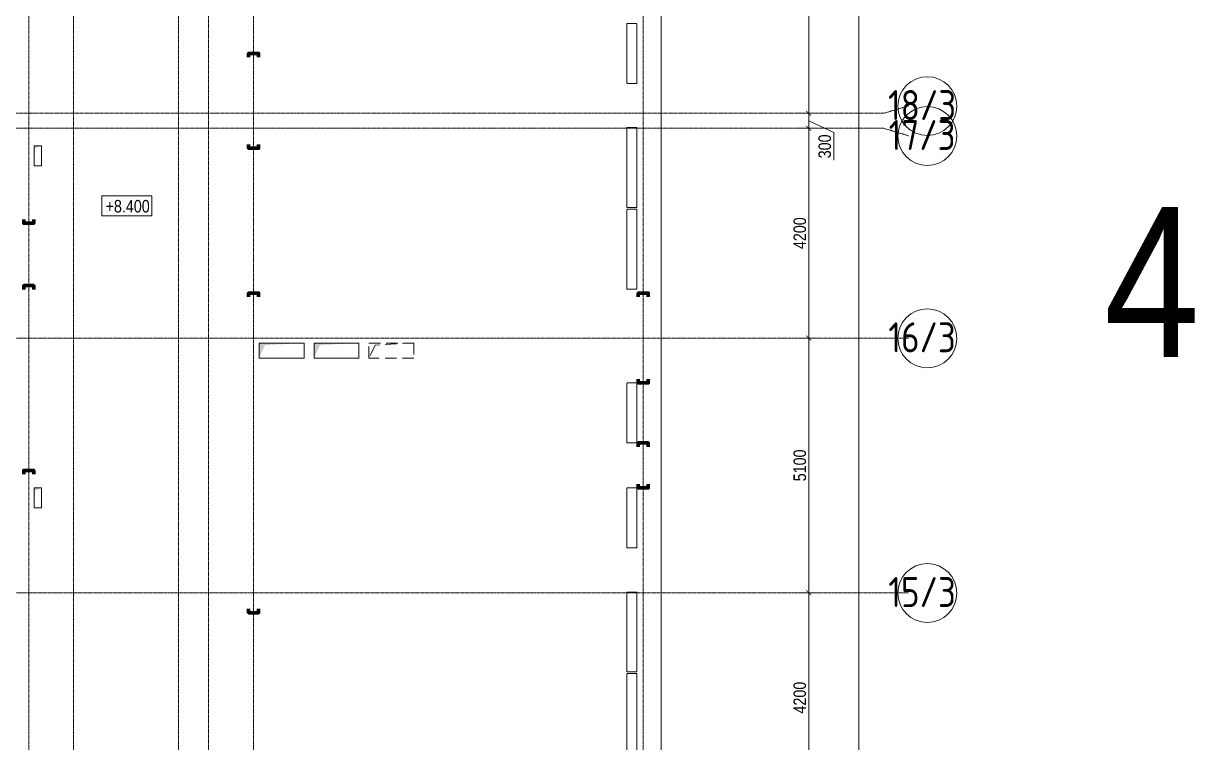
# Model space of a CAD drawing. Header units: millimetres. Extents: x -231292 to 573618, y -153144 to 564035.
# Drawn here: x -119580 to -96143, y 206795 to 221195 of the extents above; entities that cross this region are included whole.
import ezdxf
from ezdxf.enums import TextEntityAlignment as Align

# ---------------------------------------------------------------- set-up
doc = ezdxf.new("R2010")
doc.units = ezdxf.units.MM
for name, pattern in [('CENTER2', [28.575, 19.05, -3.175, 3.175, -3.175]), ('DASHED', [19.05, 12.7, -6.35]), ('HIDDEN', [9.525, 6.35, -3.175]), ('HIDDEN2', [4.7625, 3.175, -1.5875])]:
    doc.linetypes.add(name, pattern=pattern)
doc.layers.get('0').update_dxf_attribs({"color": 250})
doc.layers.get('Defpoints').update_dxf_attribs({"color": 250})
doc.layers.add('АР_Делит', color=250, linetype='Continuous', lineweight=0, plot=False)
for name, color, linetype, lineweight in [('АР_Отметка', 7, 'Continuous', 13), ('АР_Отопительные приборы', 250, 'HIDDEN2', 0), ('ВК_Шахты', 5, 'Continuous', 9), ('КМ_Фахверки', 250, 'Continuous', 80), ('ОВ_Классы', 250, 'Continuous', 0), ('ОВ_Шахты', 250, 'Continuous', 5), ('РД_Оси_100', 250, 'Continuous', 0), ('РД_Оси_размер', 250, 'Continuous', 0)]:
    doc.layers.add(name, color=color, linetype=linetype, lineweight=lineweight)
doc.styles.add('Arial_Narrow_08', font='ARIALN.TTF', dxfattribs={"width": 0.8})
doc.styles.add('style1', font='ARIALN.TTF')
doc.styles.add('ккк', font='isocpeur.ttf', dxfattribs={"width": 0.85, "oblique": 15})
doc.dimstyles.new('Dim100_ареал', dxfattribs={"dimscale": 100, "dimtxt": 2.5, "dimasz": 1, "dimexe": 1, "dimexo": 1, "dimgap": 0.5, "dimtad": 1, "dimzin": 12, "dimdsep": 46, "dimtxsty": 'style1', "dimblk": 'ARCHTICK', "dimcen": 1, "dimdle": 1, "dimclrd": 256, "dimclre": 256, "dimaunit": 1, "dimadec": 0, "dimazin": 3, "dimtfac": 1, "dimtmove": 1, "dimatfit": 3, "dimldrblk": 'OPEN30', "dimfxl": 2, "dimfxlon": 1, "dimtolj": 1, "dimtzin": 0, "dimlwd": 9, "dimlwe": 9, "dimarcsym": 0})

# ---------------------------------------------------------------- blocks, each defined once
blk = doc.blocks.new('A-iden')
at = {"linetype": 'Continuous', "lineweight": 5}
blk.add_circle((-0.73, -4.06), 5.89, dxfattribs=at)
at = {"color": 0, "linetype": 'Continuous', "lineweight": 20, "style": 'ккк', "width": 0.85}
blk.add_attdef('ID', text='', height=6, dxfattribs=at).set_placement((0.31, -3.85), align=Align.MIDDLE_CENTER)
blk = doc.blocks.new('_ArchTick')
at = {"color": 0, "linetype": 'ByBlock', "const_width": 0.15}
blk.add_lwpolyline([(-0.5, -0.5), (0.5, 0.5)], dxfattribs=at)
blk = doc.blocks.new('*D1614')
at = {"layer": 'Defpoints', "color": 0, "transparency": 16777216}
for p in [(116910, 69000), (118910, 69000), (116910, 0)]:
    blk.add_point(p, dxfattribs=at)
at = {"layer": 'РД_Оси_размер', "lineweight": 9, "transparency": 16777216}
for p, q in [((118710, 69000), (119010, 69000)), ((118910, -100), (118910, 69100)), ((118710, 0), (119010, 0))]:
    blk.add_line(p, q, dxfattribs=at)
at = {"layer": 'РД_Оси_размер', "lineweight": 9, "transparency": 16777216, "xscale": 100, "yscale": 100, "zscale": 100}
for p, rotation in [((118910, 69000), 90), ((118910, 0), 270)]:
    blk.add_blockref('_ArchTick', p, dxfattribs=dict(at, rotation=rotation))
at = {"layer": 'РД_Оси_размер', "color": 0, "transparency": 16777216, "insert": (118732, 34500), "char_height": 250, "attachment_point": 5, "rotation": 90, "style": 'style1'}
blk.add_mtext('\\A1;69000', dxfattribs=at)
blk = doc.blocks.new('_Open30')
at = {"color": 0, "linetype": 'ByBlock', "lineweight": -2}
for p, q in [((-1, 0.27), (0, 0)), ((0, 0), (-1, -0.27)), ((0, 0), (-1, 0))]:
    blk.add_line(p, q, dxfattribs=at)
blk = doc.blocks.new('*D1437')
at = {"layer": 'Defpoints', "color": 0, "transparency": 16777216}
for p in [(116910, 54600), (117910, 54600), (116910, 50400)]:
    blk.add_point(p, dxfattribs=at)
at = {"layer": 'РД_Оси_размер', "lineweight": 9, "transparency": 16777216}
for p, q in [((117910, 50300), (117910, 54700)), ((117710, 54600), (118010, 54600)), ((117710, 50400), (118010, 50400))]:
    blk.add_line(p, q, dxfattribs=at)
at = {"layer": 'РД_Оси_размер', "lineweight": 9, "transparency": 16777216, "xscale": 100, "yscale": 100, "zscale": 100}
for p, rotation in [((117910, 54600), 90), ((117910, 50400), 270)]:
    blk.add_blockref('_ArchTick', p, dxfattribs=dict(at, rotation=rotation))
at = {"layer": 'РД_Оси_размер', "color": 0, "transparency": 16777216, "insert": (117732, 52500), "char_height": 250, "attachment_point": 5, "rotation": 90, "style": 'style1'}
blk.add_mtext('\\A1;4200', dxfattribs=at)
blk = doc.blocks.new('*D1438')
at = {"layer": 'Defpoints', "color": 0, "transparency": 16777216}
for p in [(116910, 59700), (117910, 59700), (116910, 54600)]:
    blk.add_point(p, dxfattribs=at)
at = {"layer": 'РД_Оси_размер', "lineweight": 9, "transparency": 16777216}
for p, q in [((117910, 54500), (117910, 59800)), ((117710, 59700), (118010, 59700)), ((117710, 54600), (118010, 54600))]:
    blk.add_line(p, q, dxfattribs=at)
at = {"layer": 'РД_Оси_размер', "lineweight": 9, "transparency": 16777216, "xscale": 100, "yscale": 100, "zscale": 100}
for p, rotation in [((117910, 59700), 90), ((117910, 54600), 270)]:
    blk.add_blockref('_ArchTick', p, dxfattribs=dict(at, rotation=rotation))
at = {"layer": 'РД_Оси_размер', "color": 0, "transparency": 16777216, "insert": (117732, 57150), "char_height": 250, "attachment_point": 5, "rotation": 90, "style": 'style1'}
blk.add_mtext('\\A1;5100', dxfattribs=at)
blk = doc.blocks.new('*D1439')
at = {"layer": 'Defpoints', "color": 0, "transparency": 16777216}
for p in [(116910, 63900), (117910, 63900), (116910, 59700)]:
    blk.add_point(p, dxfattribs=at)
at = {"layer": 'РД_Оси_размер', "lineweight": 9, "transparency": 16777216}
for p, q in [((117910, 59600), (117910, 64000)), ((117710, 63900), (118010, 63900)), ((117710, 59700), (118010, 59700))]:
    blk.add_line(p, q, dxfattribs=at)
at = {"layer": 'РД_Оси_размер', "lineweight": 9, "transparency": 16777216, "xscale": 100, "yscale": 100, "zscale": 100}
for p, rotation in [((117910, 63900), 90), ((117910, 59700), 270)]:
    blk.add_blockref('_ArchTick', p, dxfattribs=dict(at, rotation=rotation))
at = {"layer": 'РД_Оси_размер', "color": 0, "transparency": 16777216, "insert": (117732, 61800), "char_height": 250, "attachment_point": 5, "rotation": 90, "style": 'style1'}
blk.add_mtext('\\A1;4200', dxfattribs=at)
blk = doc.blocks.new('*D1440')
at = {"layer": 'Defpoints', "color": 0, "transparency": 16777216}
for p in [(116910, 64200), (117910, 64200), (116910, 63900)]:
    blk.add_point(p, dxfattribs=at)
at = {"layer": 'РД_Оси_размер', "lineweight": 9, "transparency": 16777216}
for p, q in [((117910, 63800), (117910, 64300)), ((117710, 64200), (118010, 64200)), ((117910, 64050), (118410, 63814)), ((117710, 63900), (118010, 63900)), ((118410, 63814), (118410, 63262))]:
    blk.add_line(p, q, dxfattribs=at)
at = {"layer": 'РД_Оси_размер', "lineweight": 9, "transparency": 16777216, "xscale": 100, "yscale": 100, "zscale": 100}
for p, rotation in [((117910, 64200), 90), ((117910, 63900), 270)]:
    blk.add_blockref('_ArchTick', p, dxfattribs=dict(at, rotation=rotation))
at = {"layer": 'РД_Оси_размер', "color": 0, "transparency": 16777216, "insert": (118232, 63538), "char_height": 250, "attachment_point": 5, "rotation": 90, "style": 'style1'}
blk.add_mtext('\\A1;300', dxfattribs=at)
blk = doc.blocks.new('*D1441')
at = {"layer": 'Defpoints', "color": 0, "transparency": 16777216}
for p in [(116910, 69000), (117910, 69000), (116910, 64200)]:
    blk.add_point(p, dxfattribs=at)
at = {"layer": 'РД_Оси_размер', "lineweight": 9, "transparency": 16777216}
for p, q in [((117710, 69000), (118010, 69000)), ((117910, 64100), (117910, 69100)), ((117710, 64200), (118010, 64200))]:
    blk.add_line(p, q, dxfattribs=at)
at = {"layer": 'РД_Оси_размер', "lineweight": 9, "transparency": 16777216, "xscale": 100, "yscale": 100, "zscale": 100}
for p, rotation in [((117910, 69000), 90), ((117910, 64200), 270)]:
    blk.add_blockref('_ArchTick', p, dxfattribs=dict(at, rotation=rotation))
at = {"layer": 'РД_Оси_размер', "color": 0, "transparency": 16777216, "insert": (117732, 66600), "char_height": 250, "attachment_point": 5, "rotation": 90, "style": 'style1'}
blk.add_mtext('\\A1;4800', dxfattribs=at)
blk = doc.blocks.new('Отметка_план')
at = {"color": 7}
blk.add_lwpolyline([(0, 0), (10, 0), (10, 4), (0, 4)], close=True, dxfattribs=at)
at = {"style": 'Arial_Narrow_08', "width": 0.8}
blk.add_attdef('OTMG', text='', height=2.5, dxfattribs=at).set_placement((9.06, 0.7), align=Align.RIGHT)
blk = doc.blocks.new('otv')
at = {"linetype": 'Continuous'}
blk.add_lwpolyline([(0, -1), (0, 0), (1, 0), (1, -1)], close=True, dxfattribs=at)
blk.add_solid([(0, -1), (0, 0), (0.135, -0.137), (1, 0)], dxfattribs=at)
blk = doc.blocks.new('otv пунктир')
at = {"linetype": 'HIDDEN', "ltscale": 0.07}
blk.add_lwpolyline([(0, 0), (0, 1), (1, 1), (1, 0)], close=True, dxfattribs=at)
blk.add_lwpolyline([(0, 1), (0.135, 0.137), (1, 0)], dxfattribs=at)
blk = doc.blocks.new('Ф_пеноблок 200')
at = {"layer": 'КМ_Фахверки'}
blk.add_lwpolyline([(0, -75), (0, 0), (200, 0), (200, -75)], dxfattribs=at)
blk = doc.blocks.new('Bottom_L_1600')
at = {"layer": 'АР_Отопительные приборы'}
blk.add_lwpolyline([(800, -100), (-800, -100), (-800, 100), (800, 100)], close=True, dxfattribs=at)
blk = doc.blocks.new('Bottom_L_1200')
at = {"layer": 'АР_Отопительные приборы'}
blk.add_lwpolyline([(600, -100), (-600, -100), (-600, 100), (600, 100)], close=True, dxfattribs=at)
blk = doc.blocks.new('Bottom_R_1600')
at = {"layer": 'АР_Отопительные приборы'}
blk.add_lwpolyline([(-800, -100), (800, -100), (800, 100), (-800, 100)], close=True, dxfattribs=at)
blk = doc.blocks.new('Bottom_R_1200')
at = {"layer": 'АР_Отопительные приборы'}
blk.add_lwpolyline([(-600, -100), (600, -100), (600, 100), (-600, 100)], close=True, dxfattribs=at)
blk = doc.blocks.new('СОШ_2200_АР_ОСИ_М100_28.05.24')
at = {"layer": 'АР_Делит', "color": 5, "linetype": 'DASHED'}
blk.add_lwpolyline([(-355, 13145), (-355, 100855), (37145, 100855), (37145, 129155), (72745, 129155), (72745, 135155), (114955, 135155), (114955, -355)], dxfattribs=at)
at = {"layer": 'РД_Оси_100', "linetype": 'CENTER2'}
for p, q in [((102300, -6155), (102300, 139938.679)), ((114600, -6155), (114600, 139938.679)), ((119910, 59700), (94200, 59700)), ((119910, 54600), (94200, 54600))]:
    blk.add_line(p, q, dxfattribs=at)
for points in [[(103200, -6155), (103200, 139938.679)], [(105300, -6155), (105300, 139938.679)], [(105900, 139938.679), (105900, -6155)], [(106800, -6155), (106800, 139938.679)], [(94200, 64200), (119410, 64200), (119910, 64350)], [(94200, 63900), (119410, 63900), (119910, 63750)]]:
    blk.add_lwpolyline(points, dxfattribs=at)
at = {"layer": 'РД_Оси_100', "color": 0}
ref = blk.add_blockref('A-iden', (120210, 64750), dxfattribs=dict(at, xscale=-100, yscale=100, zscale=100))
ref.add_attrib('ID', '18/3', dxfattribs={"layer": '0', "color": 0, "linetype": 'Continuous', "lineweight": 20, "height": 600, "style": 'ккк', "width": 0.85}).set_placement((120178.57, 64364.738), align=Align.MIDDLE_CENTER)
ref = blk.add_blockref('A-iden', (120210, 64150), dxfattribs=dict(at, xscale=-100, yscale=100, zscale=100))
ref.add_attrib('ID', '17/3', dxfattribs={"layer": '0', "color": 0, "linetype": 'Continuous', "lineweight": 20, "height": 600, "style": 'ккк', "width": 0.85}).set_placement((120178.57, 63764.738), align=Align.MIDDLE_CENTER)
ref = blk.add_blockref('A-iden', (120210, 60100), dxfattribs=dict(at, xscale=-100, yscale=100, zscale=100))
ref.add_attrib('ID', '16/3', dxfattribs={"layer": '0', "color": 0, "linetype": 'Continuous', "lineweight": 20, "height": 600, "style": 'ккк', "width": 0.85}).set_placement((120178.57, 59714.738), align=Align.MIDDLE_CENTER)
ref = blk.add_blockref('A-iden', (120210, 55000), dxfattribs=dict(at, xscale=-100, yscale=100, zscale=100))
ref.add_attrib('ID', '15/3', dxfattribs={"layer": '0', "color": 0, "linetype": 'Continuous', "lineweight": 20, "height": 600, "style": 'ккк', "width": 0.85}).set_placement((120178.57, 54614.738), align=Align.MIDDLE_CENTER)
at = {"layer": 'РД_Оси_размер'}
for base, p1, p2, picture, middle in [((118910, 69000), (116910, 0), (116910, 69000), '*D1614', (118732.357, 34500)), ((117910, 69000), (116910, 64200), (116910, 69000), '*D1441', (117732.357, 66600)), ((117910, 63900), (116910, 59700), (116910, 63900), '*D1439', (117732.357, 61800)), ((117910, 59700), (116910, 54600), (116910, 59700), '*D1438', (117732.357, 57150)), ((117910, 54600), (116910, 50400), (116910, 54600), '*D1437', (117732.357, 52500))]:
    dim = blk.add_linear_dim(base=base, p1=p1, p2=p2, angle=90, dimstyle='Dim100_ареал', dxfattribs=at)
    dim.commit()
    dim.dimension.update_dxf_attribs({"geometry": picture, "text_midpoint": middle})
dim = blk.add_linear_dim(base=(117910, 64200), p1=(116910, 63900), p2=(116910, 64200), angle=90, dimstyle='Dim100_ареал', dxfattribs=at)
dim.commit()
dim.dimension.update_dxf_attribs({"geometry": '*D1440', "text_midpoint": (118410, 63764.388), "dimtype": 160})

msp = doc.modelspace()

# ---------------------------------------------------------------- block references
at = {"layer": 'АР_Отметка'}
ref = msp.add_blockref('Отметка_план', (-118009.746, 217339.954), dxfattribs=dict(at, xscale=100, yscale=100, zscale=100))
ref.add_attrib('OTMG', '+8.400', dxfattribs={"layer": '0', "color": 0, "height": 250, "style": 'style1'}).set_placement((-117052.328, 217659.77), align=Align.TOP_RIGHT)
at = {"layer": 'АР_Отопительные приборы'}
for name, p, rotation in [('Bottom_R_1200', (-107404.959, 220595.168), 90), ('Bottom_R_1600', (-107404.956, 218310.4), 90), ('Bottom_L_1600', (-107404.956, 216677.246), 89.99999999999999), ('Bottom_L_1200', (-107404.959, 213395.168), 89.99999999999999), ('Bottom_L_1200', (-107404.959, 211295.168), 89.99999999999999), ('Bottom_L_1600', (-107404.956, 209010.4), 89.99999999999999), ('Bottom_L_1600', (-107404.956, 207377.246), 89.99999999999999)]:
    msp.add_blockref(name, p, dxfattribs=dict(at, rotation=rotation))
at = {"layer": 'ВК_Шахты', "color": 1, "xscale": 150, "yscale": 400, "rotation": 359.9999782468097}
for p in [(-119364.956, 218745.168), (-119364.956, 211895.167)]:
    msp.add_blockref('otv', p, dxfattribs=at)
at = {"layer": 'КМ_Фахверки'}
for p in [(-115074.956, 220595.168), (-119574.956, 215945.168), (-107274.956, 215795.168), (-107274.956, 212795.168), (-119574.956, 212245.168)]:
    msp.add_blockref('Ф_пеноблок 200', p, dxfattribs=at)
at = {"layer": 'КМ_Фахверки', "rotation": 180}
for p in [(-114874.956, 218695.168), (-114874.956, 209395.168)]:
    msp.add_blockref('Ф_пеноблок 200', p, dxfattribs=at)
at = {"layer": 'КМ_Фахверки', "xscale": -1, "rotation": 180}
for p in [(-119574.956, 217195.168), (-107274.956, 213995.168), (-107274.956, 211895.168)]:
    msp.add_blockref('Ф_пеноблок 200', p, dxfattribs=at)
at = {"layer": 'КМ_Фахверки', "xscale": -1}
msp.add_blockref('Ф_пеноблок 200', (-114874.956, 215795.168), dxfattribs=at)
at = {"layer": 'ОВ_Классы', "xscale": 300, "yscale": 900, "rotation": 270}
msp.add_blockref('otv пунктир', (-112664.956, 214795.168), dxfattribs=at)
at = {"layer": 'ОВ_Шахты', "color": 1, "xscale": 900, "yscale": 300, "zscale": 1400}
for p in [(-114864.956, 214795.168), (-113764.956, 214795.168)]:
    msp.add_blockref('otv', p, dxfattribs=at)
at = {"layer": 'РД_Оси_100'}
msp.add_blockref('СОШ_2200_АР_ОСИ_М100_28.05.24', (-221774.956, 155195.168), dxfattribs=at)

# ---------------------------------------------------------------- texts
at = {"layer": 'АР_Делит', "insert": (-96998.511, 216016.325), "char_height": 3000, "width": 19035, "attachment_point": 5, "style": 'style1'}
msp.add_mtext('4', dxfattribs=at)

doc.saveas('drawing.dxf')
